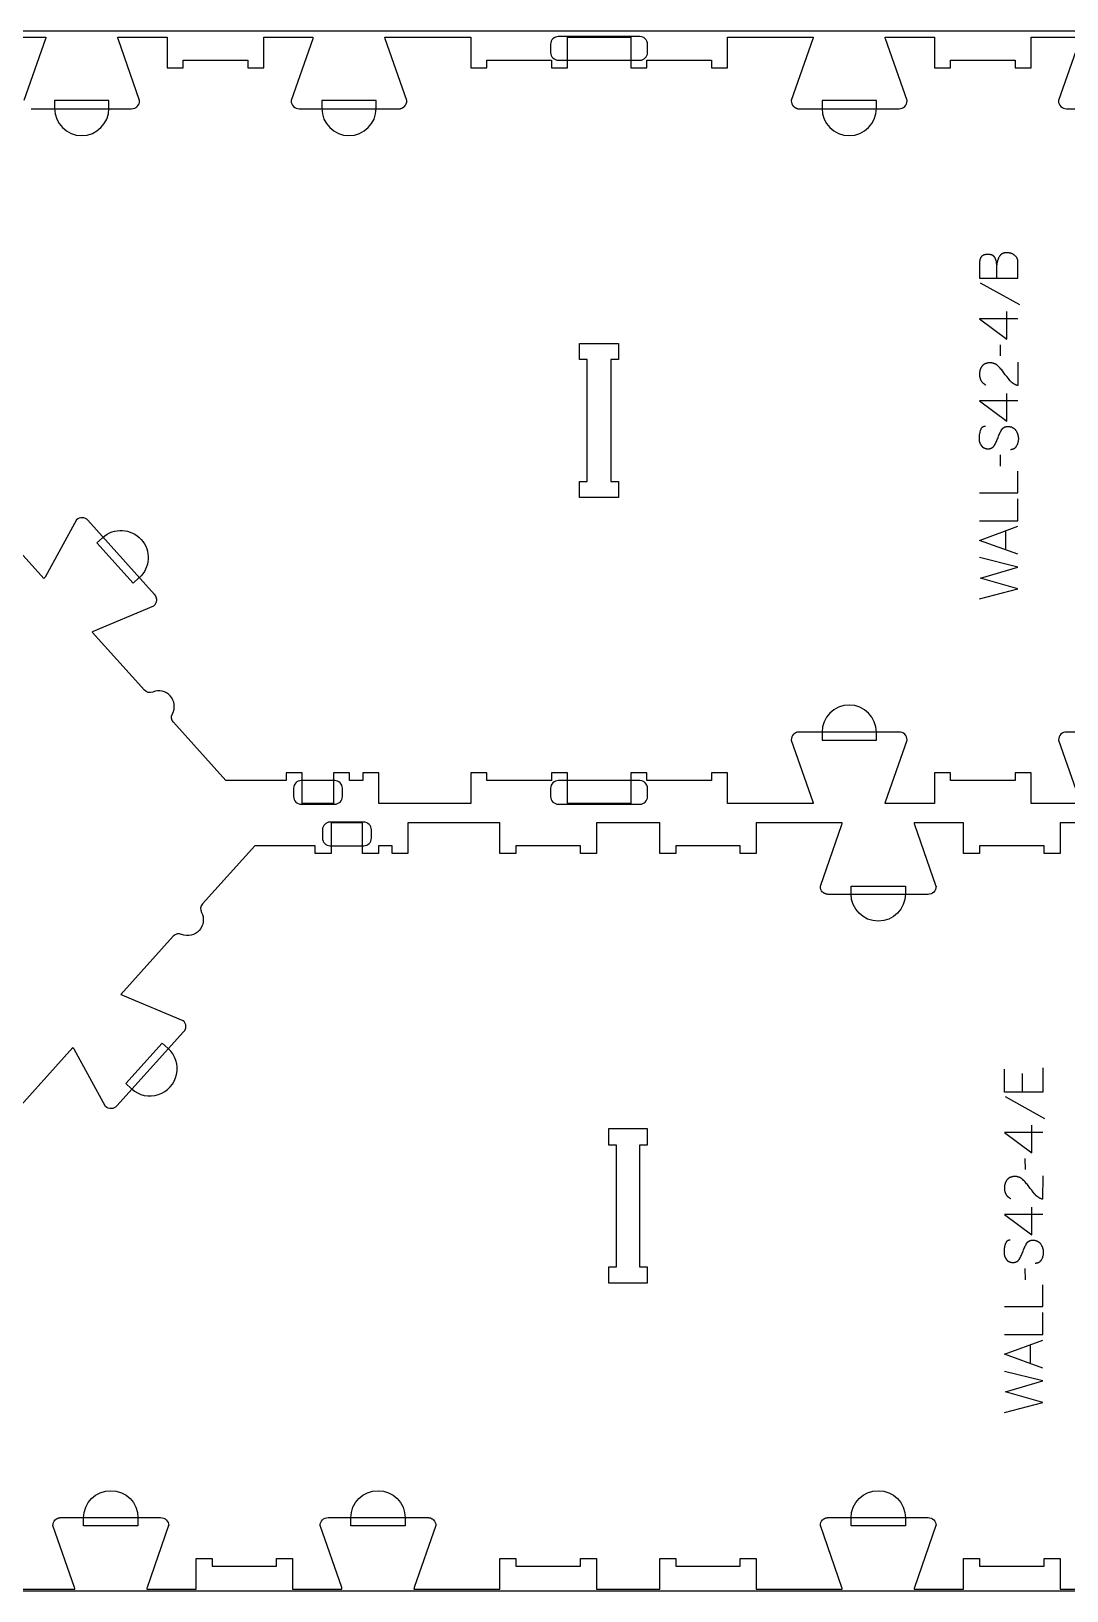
# Model space of a CAD drawing. Extents: x -10701 to -7518, y -19593 to -11999.
# Drawn here: x -9880 to -9070, y -15243 to -14023 of the extents above; entities that cross this region are included whole.
import ezdxf

# ---------------------------------------------------------------- set-up
doc = ezdxf.new("R2010")
doc.units = 0
for name, color, linetype in [('0_SHEET_SPRUCEPLY_2440X122', 1, 'CONTINUOUS'), ('1_ANYTOOL_1MMDEEP_LABELS_S', 2, 'CONTINUOUS'), ('3_ANYTOOL_CUTTHROUGH_INSID', 4, 'CONTINUOUS'), ('4_ANYTOOL_CUTTHROUGH_OUTSI', 5, 'CONTINUOUS'), ('5_ANYTOOL_HALF_MILL_9MM_IN', 3, 'CONTINUOUS')]:
    doc.layers.add(name, color=color, linetype=linetype)

msp = doc.modelspace()

# ---------------------------------------------------------------- linework, layer by layer
at = {"layer": '0_SHEET_SPRUCEPLY_2440X122'}
msp.add_lwpolyline([(-10329.7, -14023.3), (-10329.7, -15243.3), (-7889.7, -15243.3), (-7889.7, -14023.3)], close=True, dxfattribs=at)
at = {"layer": '1_ANYTOOL_1MMDEEP_LABELS_S'}
for points in [[(-9138.2, -14216.6), (-9108.2, -14216.6), (-9108.2, -14206.9), (-9108.1, -14204.4), (-9108.1, -14204.2), (-9108.1, -14204), (-9108.1, -14203.7), (-9108.1, -14203.5), (-9108.1, -14203.3), (-9108.1, -14203.1), (-9108.2, -14202.9), (-9108.2, -14202.7), (-9108.2, -14202.5), (-9108.3, -14202.3), (-9108.3, -14202.1), (-9108.4, -14201.9), (-9108.5, -14201.7), (-9108.5, -14201.5), (-9108.6, -14201.3), (-9108.7, -14201.1), (-9108.8, -14200.9), (-9108.8, -14200.8), (-9108.9, -14200.6), (-9109, -14200.4), (-9109.1, -14200.3), (-9109.3, -14200.1), (-9109.4, -14199.9), (-9109.5, -14199.8), (-9109.6, -14199.6), (-9109.8, -14199.5), (-9109.9, -14199.3), (-9110, -14199.2), (-9110.2, -14199), (-9110.4, -14198.9), (-9110.5, -14198.8), (-9110.7, -14198.6), (-9110.9, -14198.5), (-9111, -14198.4), (-9111.2, -14198.3), (-9111.4, -14198.2), (-9111.5, -14198), (-9111.7, -14197.9), (-9111.9, -14197.8), (-9112.1, -14197.7), (-9112.3, -14197.6), (-9112.4, -14197.5), (-9112.6, -14197.5), (-9112.8, -14197.4), (-9113, -14197.3), (-9113.2, -14197.2), (-9113.4, -14197.2), (-9113.6, -14197.1), (-9113.7, -14197), (-9113.9, -14197), (-9114.1, -14196.9), (-9114.3, -14196.9), (-9114.5, -14196.8), (-9114.7, -14196.8), (-9114.9, -14196.7), (-9115.1, -14196.7), (-9115.3, -14196.7), (-9115.5, -14196.6), (-9115.7, -14196.6), (-9115.9, -14196.6), (-9116.1, -14196.6), (-9116.3, -14196.6), (-9116.5, -14196.6), (-9116.7, -14196.6), (-9117, -14196.6), (-9117.2, -14196.6), (-9117.4, -14196.6), (-9117.7, -14196.6), (-9117.9, -14196.6), (-9118.2, -14196.7), (-9118.4, -14196.7), (-9118.6, -14196.7), (-9118.8, -14196.8), (-9119, -14196.9), (-9119.2, -14196.9), (-9119.4, -14197), (-9119.6, -14197), (-9119.8, -14197.1), (-9120, -14197.2), (-9120.2, -14197.3), (-9120.3, -14197.3), (-9120.4, -14197.4), (-9120.5, -14197.4), (-9120.6, -14197.5), (-9120.6, -14197.5), (-9120.7, -14197.6), (-9120.8, -14197.6), (-9120.9, -14197.7), (-9121, -14197.8), (-9121.1, -14197.8), (-9121.1, -14197.9), (-9121.2, -14197.9), (-9121.3, -14198), (-9121.4, -14198.1), (-9121.4, -14198.1), (-9121.5, -14198.2), (-9121.6, -14198.3), (-9121.7, -14198.3), (-9121.7, -14198.4), (-9121.8, -14198.5), (-9121.9, -14198.6), (-9121.9, -14198.6), (-9122.1, -14198.8), (-9122.2, -14199), (-9122.3, -14199.1), (-9122.4, -14199.3), (-9122.6, -14199.5), (-9122.8, -14199.8), (-9123, -14200.2), (-9123.2, -14200.6), (-9123.4, -14201), (-9123.5, -14201.4), (-9123.7, -14201.8), (-9123.8, -14202.2), (-9124, -14202.6), (-9124.1, -14203), (-9124.2, -14203.4), (-9124.3, -14203.9), (-9124.4, -14204.3), (-9124.5, -14204.7), (-9124.5, -14205.2), (-9124.6, -14205.6), (-9124.6, -14206.1)], [(-9124.5, -14216.6), (-9124.6, -14206.1), (-9124.7, -14205.7), (-9124.7, -14205.3), (-9124.8, -14204.9), (-9124.8, -14204.5), (-9124.9, -14204.1), (-9125, -14203.8), (-9125, -14203.4), (-9125.1, -14203), (-9125.2, -14202.7), (-9125.3, -14202.3), (-9125.5, -14202), (-9125.6, -14201.7), (-9125.7, -14201.3), (-9125.9, -14201), (-9126, -14200.7), (-9126.2, -14200.4), (-9126.2, -14200.3), (-9126.3, -14200.2), (-9126.3, -14200.1), (-9126.4, -14200.1), (-9126.4, -14200), (-9126.5, -14199.9), (-9126.5, -14199.8), (-9126.6, -14199.8), (-9126.6, -14199.7), (-9126.7, -14199.6), (-9126.7, -14199.6), (-9126.8, -14199.5), (-9126.9, -14199.4), (-9126.9, -14199.4), (-9127, -14199.3), (-9127, -14199.3), (-9127.1, -14199.2), (-9127.2, -14199.1), (-9127.2, -14199.1), (-9127.3, -14199), (-9127.4, -14199), (-9127.5, -14198.9), (-9127.5, -14198.9), (-9127.6, -14198.8), (-9127.7, -14198.8), (-9127.8, -14198.7), (-9127.8, -14198.7), (-9127.9, -14198.6), (-9128, -14198.6), (-9128.1, -14198.6), (-9128.2, -14198.5), (-9128.3, -14198.5), (-9128.3, -14198.4), (-9128.4, -14198.4), (-9128.6, -14198.3), (-9128.8, -14198.3), (-9129, -14198.2), (-9129.2, -14198.1), (-9129.4, -14198.1), (-9129.6, -14198.1), (-9129.8, -14198), (-9130, -14198), (-9130.2, -14197.9), (-9130.5, -14197.9), (-9130.7, -14197.9), (-9131, -14197.9), (-9131.2, -14197.9), (-9131.4, -14197.9), (-9131.7, -14197.9), (-9132.1, -14197.9), (-9132.3, -14197.9), (-9132.5, -14197.9), (-9132.7, -14197.9), (-9132.9, -14197.9), (-9133, -14197.9), (-9133.2, -14198), (-9133.4, -14198), (-9133.6, -14198), (-9133.7, -14198.1), (-9133.9, -14198.1), (-9134.1, -14198.1), (-9134.2, -14198.2), (-9134.4, -14198.2), (-9134.5, -14198.3), (-9134.7, -14198.3), (-9134.8, -14198.4), (-9135, -14198.4), (-9135.1, -14198.5), (-9135.3, -14198.6), (-9135.4, -14198.6), (-9135.5, -14198.7), (-9135.6, -14198.8), (-9135.8, -14198.9), (-9135.9, -14199), (-9136, -14199), (-9136.1, -14199.1), (-9136.2, -14199.2), (-9136.4, -14199.3), (-9136.5, -14199.4), (-9136.6, -14199.5), (-9136.7, -14199.6), (-9136.8, -14199.7), (-9136.8, -14199.9), (-9136.9, -14200), (-9137, -14200.1), (-9137.1, -14200.2), (-9137.2, -14200.3), (-9137.3, -14200.5), (-9137.3, -14200.6), (-9137.4, -14200.7), (-9137.5, -14200.9), (-9137.5, -14201), (-9137.6, -14201.2), (-9137.7, -14201.3), (-9137.7, -14201.5), (-9137.8, -14201.6), (-9137.8, -14201.8), (-9137.9, -14201.9), (-9137.9, -14202.1), (-9137.9, -14202.3), (-9138, -14202.4), (-9138, -14202.6), (-9138, -14202.8), (-9138.1, -14203), (-9138.1, -14203.2), (-9138.1, -14203.3), (-9138.1, -14203.5), (-9138.2, -14203.7), (-9138.2, -14204.1), (-9138.2, -14204.5), (-9138.2, -14216.6)], [(-9137.7, -14220.1), (-9106.9, -14237.2)], [(-9108.2, -14248.3), (-9138.2, -14248.2), (-9116.8, -14264.2)], [(-9116.8, -14264.2), (-9116.8, -14242.5)], [(-9122.1, -14268.5), (-9122, -14277.3)], [(-9108.2, -14282.2), (-9108.3, -14300.5), (-9108.7, -14300.4), (-9108.9, -14300.3), (-9109.2, -14300.2), (-9109.4, -14300.1), (-9109.6, -14300.1), (-9109.8, -14300), (-9110, -14299.9), (-9110.2, -14299.8), (-9110.4, -14299.7), (-9110.7, -14299.6), (-9110.9, -14299.4), (-9111.1, -14299.3), (-9111.3, -14299.2), (-9111.4, -14299.1), (-9111.6, -14299), (-9111.8, -14298.8), (-9112, -14298.7), (-9112.2, -14298.6), (-9112.4, -14298.4), (-9112.6, -14298.3), (-9112.8, -14298.1), (-9112.9, -14298), (-9113.1, -14297.8), (-9113.3, -14297.7), (-9113.4, -14297.5), (-9113.6, -14297.4), (-9113.8, -14297.2), (-9113.9, -14297), (-9114.1, -14296.8), (-9114.4, -14296.5), (-9115.6, -14295), (-9116.8, -14293.5), (-9118, -14292), (-9119.1, -14290.5), (-9119.7, -14289.7), (-9120.2, -14289), (-9120.8, -14288.3), (-9121.4, -14287.6), (-9122, -14286.9), (-9122.6, -14286.3), (-9123.2, -14285.7), (-9123.8, -14285.1), (-9124, -14284.9), (-9124.1, -14284.8), (-9124.3, -14284.6), (-9124.5, -14284.5), (-9124.6, -14284.4), (-9124.8, -14284.3), (-9125, -14284.1), (-9125.1, -14284), (-9125.3, -14283.9), (-9125.5, -14283.8), (-9125.7, -14283.7), (-9125.8, -14283.6), (-9126, -14283.5), (-9126.2, -14283.5), (-9126.4, -14283.4), (-9126.6, -14283.3), (-9126.8, -14283.2), (-9127, -14283.2), (-9127.2, -14283.1), (-9127.4, -14283), (-9127.6, -14283), (-9127.8, -14282.9), (-9128, -14282.9), (-9128.2, -14282.9), (-9128.4, -14282.8), (-9128.6, -14282.8), (-9128.8, -14282.8), (-9129.1, -14282.7), (-9129.3, -14282.7), (-9129.5, -14282.7), (-9129.7, -14282.7), (-9129.9, -14282.7), (-9130.2, -14282.7), (-9130.4, -14282.7), (-9130.7, -14282.7), (-9130.9, -14282.7), (-9131.2, -14282.8), (-9131.4, -14282.8), (-9131.6, -14282.8), (-9131.8, -14282.9), (-9132.1, -14282.9), (-9132.3, -14283), (-9132.5, -14283), (-9132.7, -14283.1), (-9132.9, -14283.1), (-9133.1, -14283.2), (-9133.3, -14283.3), (-9133.5, -14283.3), (-9133.7, -14283.4), (-9133.9, -14283.5), (-9134.1, -14283.6), (-9134.2, -14283.7), (-9134.4, -14283.8), (-9134.6, -14283.9), (-9134.7, -14284), (-9134.9, -14284.1), (-9135.1, -14284.3), (-9135.2, -14284.4), (-9135.4, -14284.5), (-9135.5, -14284.6), (-9135.7, -14284.8), (-9135.8, -14284.9), (-9135.9, -14285.1), (-9136.1, -14285.2), (-9136.2, -14285.4), (-9136.3, -14285.6), (-9136.5, -14285.7), (-9136.6, -14285.9), (-9136.7, -14286.1), (-9136.8, -14286.2), (-9136.9, -14286.4), (-9137, -14286.6), (-9137.1, -14286.8), (-9137.2, -14286.9), (-9137.3, -14287.1), (-9137.4, -14287.3), (-9137.4, -14287.5), (-9137.5, -14287.7), (-9137.6, -14287.9), (-9137.7, -14288.1), (-9137.7, -14288.3), (-9137.8, -14288.5), (-9137.8, -14288.7), (-9137.9, -14288.9), (-9137.9, -14289.1), (-9138, -14289.3), (-9138, -14289.6), (-9138, -14289.8), (-9138.1, -14290), (-9138.1, -14290.2), (-9138.1, -14290.5), (-9138.1, -14290.7), (-9138.2, -14290.9), (-9138.2, -14291.1), (-9138.2, -14291.6), (-9138.2, -14292), (-9138.2, -14292.4), (-9138.1, -14292.7), (-9138.1, -14293.1), (-9138.1, -14293.4), (-9138, -14293.7), (-9137.9, -14294.1), (-9137.9, -14294.4), (-9137.8, -14294.7), (-9137.7, -14294.8), (-9137.7, -14295), (-9137.6, -14295.1), (-9137.6, -14295.3), (-9137.5, -14295.4), (-9137.5, -14295.6), (-9137.4, -14295.7), (-9137.3, -14295.9), (-9137.3, -14296), (-9137.2, -14296.2), (-9137.1, -14296.3), (-9137.1, -14296.4), (-9137, -14296.6), (-9136.9, -14296.7), (-9136.8, -14296.8), (-9136.7, -14297), (-9136.7, -14297.1), (-9136.6, -14297.2), (-9136.5, -14297.3), (-9136.4, -14297.5), (-9136.3, -14297.6), (-9136.2, -14297.7), (-9136.1, -14297.8), (-9136, -14297.9), (-9135.9, -14298.1), (-9135.8, -14298.2), (-9135.7, -14298.3), (-9135.5, -14298.4), (-9135.4, -14298.5), (-9135.3, -14298.6), (-9135.2, -14298.7), (-9135.1, -14298.8), (-9134.8, -14299), (-9134.5, -14299.2), (-9134.3, -14299.4), (-9134, -14299.6), (-9133.7, -14299.8), (-9133.4, -14299.9), (-9133.1, -14300.1)], [(-9116.8, -14328.4), (-9116.8, -14306.7)], [(-9108.2, -14312.5), (-9138.2, -14312.4), (-9116.8, -14328.4)], [(-9133.6, -14332.5), (-9133.8, -14332.5), (-9133.9, -14332.5), (-9134, -14332.5), (-9134.1, -14332.5), (-9134.1, -14332.5), (-9134.2, -14332.5), (-9134.3, -14332.5), (-9134.4, -14332.5), (-9134.5, -14332.5), (-9134.6, -14332.6), (-9134.7, -14332.6), (-9134.7, -14332.6), (-9134.8, -14332.6), (-9134.9, -14332.6), (-9135, -14332.7), (-9135.1, -14332.7), (-9135.1, -14332.7), (-9135.2, -14332.8), (-9135.3, -14332.8), (-9135.4, -14332.8), (-9135.4, -14332.9), (-9135.5, -14332.9), (-9135.6, -14332.9), (-9135.6, -14333), (-9135.7, -14333), (-9135.8, -14333.1), (-9135.9, -14333.1), (-9135.9, -14333.1), (-9136, -14333.2), (-9136, -14333.2), (-9136.1, -14333.3), (-9136.2, -14333.3), (-9136.2, -14333.4), (-9136.3, -14333.4), (-9136.4, -14333.5), (-9136.4, -14333.6), (-9136.5, -14333.6), (-9136.5, -14333.7), (-9136.6, -14333.7), (-9136.6, -14333.8), (-9136.7, -14333.9), (-9136.7, -14333.9), (-9136.8, -14334), (-9136.8, -14334.1), (-9136.9, -14334.2), (-9136.9, -14334.2), (-9137, -14334.3), (-9137, -14334.4), (-9137.1, -14334.5), (-9137.1, -14334.5), (-9137.1, -14334.6), (-9137.2, -14334.8), (-9137.3, -14335), (-9137.4, -14335.2), (-9137.5, -14335.3), (-9137.5, -14335.5), (-9137.6, -14335.7), (-9137.8, -14336.6), (-9138, -14337.4), (-9138.2, -14338.1), (-9138.3, -14338.9), (-9138.3, -14339.3), (-9138.4, -14339.7), (-9138.4, -14340), (-9138.5, -14340.4), (-9138.5, -14340.8), (-9138.5, -14341.1), (-9138.5, -14341.5), (-9138.5, -14341.9), (-9138.5, -14342), (-9138.5, -14342.2), (-9138.5, -14342.4), (-9138.5, -14342.6), (-9138.5, -14342.8), (-9138.5, -14343), (-9138.4, -14343.2), (-9138.4, -14343.4), (-9138.4, -14343.6), (-9138.3, -14343.7), (-9138.3, -14343.9), (-9138.3, -14344.1), (-9138.2, -14344.3), (-9138.2, -14344.5), (-9138.1, -14344.6), (-9138.1, -14344.8), (-9138, -14345), (-9137.9, -14345.2), (-9137.9, -14345.3), (-9137.8, -14345.5), (-9137.7, -14345.7), (-9137.7, -14345.9), (-9137.6, -14346), (-9137.5, -14346.2), (-9137.4, -14346.3), (-9137.3, -14346.5), (-9137.2, -14346.7), (-9137.1, -14346.8), (-9137, -14347), (-9136.9, -14347.2), (-9136.8, -14347.3), (-9136.7, -14347.5), (-9136.6, -14347.6), (-9136.5, -14347.8), (-9136.3, -14347.9), (-9136.2, -14348), (-9136.1, -14348.2), (-9136, -14348.3), (-9135.8, -14348.4), (-9135.7, -14348.6), (-9135.6, -14348.7), (-9135.4, -14348.8), (-9135.3, -14348.9), (-9135.1, -14349), (-9135, -14349.1), (-9134.8, -14349.2), (-9134.6, -14349.3), (-9134.5, -14349.3), (-9134.3, -14349.4), (-9134.2, -14349.5), (-9134, -14349.5), (-9133.8, -14349.6), (-9133.6, -14349.7), (-9133.5, -14349.7), (-9133.3, -14349.8), (-9133.1, -14349.8), (-9132.9, -14349.8), (-9132.7, -14349.9), (-9132.5, -14349.9), (-9132.3, -14349.9), (-9132.1, -14349.9), (-9131.9, -14349.9), (-9131.7, -14350), (-9131.5, -14350), (-9131.3, -14350), (-9131.1, -14349.9), (-9130.9, -14349.9), (-9130.7, -14349.9), (-9130.5, -14349.9), (-9130.3, -14349.9), (-9130.1, -14349.8), (-9129.9, -14349.8), (-9129.7, -14349.7), (-9129.5, -14349.7), (-9129.3, -14349.6), (-9129.2, -14349.6), (-9129.1, -14349.5), (-9129, -14349.5), (-9128.9, -14349.4), (-9128.8, -14349.4), (-9128.7, -14349.4), (-9128.7, -14349.3), (-9128.6, -14349.3), (-9128.5, -14349.2), (-9128.4, -14349.2), (-9128.3, -14349.2), (-9128.3, -14349.1), (-9128.2, -14349.1), (-9128.1, -14349), (-9128, -14349), (-9128, -14348.9), (-9127.9, -14348.8), (-9127.8, -14348.8), (-9127.7, -14348.7), (-9127.7, -14348.7), (-9127.6, -14348.6), (-9127.5, -14348.6), (-9127.5, -14348.5), (-9127.4, -14348.4), (-9127.3, -14348.4), (-9127.2, -14348.2), (-9127.1, -14348.1), (-9127, -14347.9), (-9126.9, -14347.8), (-9126.7, -14347.6), (-9126.6, -14347.5), (-9126.5, -14347.3), (-9126.4, -14347.1), (-9126, -14346.4), (-9125.7, -14345.7), (-9125.3, -14344.9), (-9124.9, -14344.2), (-9124.6, -14343.4), (-9124.3, -14342.6), (-9123.9, -14341.8), (-9123.6, -14341), (-9123.3, -14340.1), (-9123, -14339.3), (-9122.6, -14338.5), (-9122.3, -14337.8), (-9121.9, -14337), (-9121.5, -14336.3), (-9121.1, -14335.6), (-9120.7, -14334.9), (-9120.6, -14334.7), (-9120.5, -14334.6), (-9120.4, -14334.4), (-9120.3, -14334.4), (-9120.2, -14334.3), (-9120.2, -14334.2), (-9120.1, -14334.1), (-9120, -14334.1), (-9120, -14334), (-9119.9, -14333.9), (-9119.8, -14333.9), (-9119.8, -14333.8), (-9119.7, -14333.7), (-9119.6, -14333.7), (-9119.6, -14333.6), (-9119.5, -14333.6), (-9119.4, -14333.5), (-9119.3, -14333.5), (-9119.3, -14333.4), (-9119.2, -14333.4), (-9119.1, -14333.3), (-9119, -14333.3), (-9119, -14333.2), (-9118.9, -14333.2), (-9118.8, -14333.1), (-9118.7, -14333.1), (-9118.6, -14333), (-9118.6, -14333), (-9118.5, -14333), (-9118.4, -14332.9), (-9118.3, -14332.9), (-9118.2, -14332.9), (-9118.1, -14332.8), (-9118, -14332.8), (-9117.9, -14332.8), (-9117.9, -14332.7), (-9117.8, -14332.7), (-9117.6, -14332.7), (-9117.4, -14332.6), (-9117.2, -14332.6), (-9117, -14332.5), (-9116.8, -14332.5), (-9116.6, -14332.5), (-9116.4, -14332.5), (-9116.1, -14332.5), (-9115.9, -14332.5), (-9115.7, -14332.5), (-9115.5, -14332.5), (-9115.2, -14332.5), (-9115, -14332.5), (-9114.8, -14332.6), (-9114.6, -14332.6), (-9114.3, -14332.6), (-9114.1, -14332.7), (-9113.9, -14332.7), (-9113.7, -14332.8), (-9113.5, -14332.8), (-9113.3, -14332.9), (-9113.1, -14332.9), (-9112.9, -14333), (-9112.7, -14333.1), (-9112.5, -14333.2), (-9112.4, -14333.3), (-9112.2, -14333.4), (-9112, -14333.5), (-9111.8, -14333.6), (-9111.7, -14333.7), (-9111.5, -14333.8), (-9111.3, -14333.9), (-9111.2, -14334), (-9111, -14334.1), (-9110.9, -14334.3), (-9110.7, -14334.4), (-9110.6, -14334.5), (-9110.4, -14334.7), (-9110.3, -14334.8), (-9110.2, -14335), (-9110.1, -14335.2), (-9109.9, -14335.3), (-9109.8, -14335.5), (-9109.7, -14335.7), (-9109.5, -14336), (-9109.3, -14336.4), (-9109.1, -14336.8), (-9108.9, -14337.1), (-9108.7, -14337.5), (-9108.6, -14337.9), (-9108.5, -14338.1), (-9108.4, -14338.3), (-9108.4, -14338.5), (-9108.3, -14338.7), (-9108.3, -14338.9), (-9108.2, -14339.1), (-9108.2, -14339.2), (-9108.1, -14339.4), (-9108.1, -14339.6), (-9108, -14339.8), (-9108, -14340), (-9108, -14340.2), (-9107.9, -14340.4), (-9107.9, -14340.6), (-9107.9, -14341.1), (-9107.8, -14341.5), (-9107.8, -14341.9), (-9107.8, -14342.3), (-9107.8, -14342.7), (-9107.9, -14343.1), (-9107.9, -14343.5), (-9108, -14343.9), (-9108, -14344.3), (-9108.1, -14344.7), (-9108.2, -14345.1), (-9108.3, -14345.4), (-9108.4, -14345.8), (-9108.5, -14346.2), (-9108.7, -14346.5), (-9108.8, -14346.9), (-9109, -14347.2), (-9109.2, -14347.6), (-9109.4, -14347.9), (-9109.5, -14348.1), (-9109.6, -14348.3), (-9109.7, -14348.4), (-9109.8, -14348.6), (-9109.9, -14348.7), (-9110, -14348.9), (-9110.1, -14349), (-9110.3, -14349.1), (-9110.4, -14349.3), (-9110.5, -14349.4), (-9110.6, -14349.5), (-9110.8, -14349.6), (-9110.8, -14349.7), (-9110.9, -14349.7), (-9111, -14349.8), (-9111.1, -14349.8), (-9111.1, -14349.9), (-9111.2, -14349.9), (-9111.3, -14350), (-9111.3, -14350), (-9111.4, -14350), (-9111.5, -14350.1), (-9111.6, -14350.1), (-9111.6, -14350.2), (-9111.7, -14350.2), (-9111.8, -14350.2), (-9111.9, -14350.3), (-9111.9, -14350.3), (-9112, -14350.3), (-9112.1, -14350.4), (-9112.2, -14350.4), (-9112.3, -14350.4), (-9112.4, -14350.5), (-9112.6, -14350.5), (-9112.8, -14350.5), (-9112.9, -14350.6), (-9113.1, -14350.6), (-9113.3, -14350.6), (-9113.5, -14350.7), (-9113.7, -14350.7), (-9113.9, -14350.7), (-9114, -14350.7)], [(-9122.1, -14354.7), (-9122, -14363.5)], [(-9138.2, -14384.5), (-9108.2, -14384.5), (-9108.2, -14367.4)], [(-9138.2, -14406.3), (-9108.2, -14406.3), (-9108.2, -14389.2)], [(-9108.2, -14432.5), (-9138.2, -14421.6), (-9108.2, -14410.6)], [(-9117.7, -14429), (-9117.7, -14414.1)], [(-9138.2, -14467.2), (-9108.2, -14459.5), (-9137.3, -14451.1), (-9108.2, -14442.6), (-9138.2, -14435.1)], [(-9088.7, -14834.2), (-9088.7, -14853.1), (-9118.7, -14853.1), (-9118.7, -14835.3)], [(-9104.8, -14838.5), (-9104.8, -14853.1)], [(-9118.2, -14856.6), (-9087.4, -14873.7)], [(-9097.3, -14900.7), (-9097.3, -14879)], [(-9088.7, -14884.8), (-9118.7, -14884.7), (-9097.3, -14900.7)], [(-9102.6, -14905), (-9102.5, -14913.8)], [(-9088.7, -14918.7), (-9088.8, -14937), (-9089.2, -14936.9), (-9089.4, -14936.8), (-9089.7, -14936.7), (-9089.9, -14936.7), (-9090.1, -14936.6), (-9090.3, -14936.5), (-9090.5, -14936.4), (-9090.7, -14936.3), (-9091, -14936.2), (-9091.2, -14936.1), (-9091.4, -14936), (-9091.6, -14935.8), (-9091.8, -14935.7), (-9092, -14935.6), (-9092.1, -14935.5), (-9092.3, -14935.3), (-9092.5, -14935.2), (-9092.7, -14935.1), (-9092.9, -14934.9), (-9093.1, -14934.8), (-9093.3, -14934.7), (-9093.4, -14934.5), (-9093.6, -14934.4), (-9093.8, -14934.2), (-9094, -14934), (-9094.1, -14933.9), (-9094.3, -14933.7), (-9094.4, -14933.5), (-9094.6, -14933.4), (-9094.9, -14933), (-9096.1, -14931.5), (-9097.3, -14930), (-9098.5, -14928.5), (-9099.6, -14927), (-9100.2, -14926.2), (-9100.7, -14925.5), (-9101.3, -14924.8), (-9101.9, -14924.1), (-9102.5, -14923.4), (-9103.1, -14922.8), (-9103.7, -14922.2), (-9104.3, -14921.6), (-9104.5, -14921.4), (-9104.6, -14921.3), (-9104.8, -14921.2), (-9105, -14921), (-9105.1, -14920.9), (-9105.3, -14920.8), (-9105.5, -14920.7), (-9105.6, -14920.5), (-9105.8, -14920.4), (-9106, -14920.3), (-9106.2, -14920.2), (-9106.4, -14920.1), (-9106.5, -14920.1), (-9106.7, -14920), (-9106.9, -14919.9), (-9107.1, -14919.8), (-9107.3, -14919.7), (-9107.5, -14919.7), (-9107.7, -14919.6), (-9107.9, -14919.6), (-9108.1, -14919.5), (-9108.3, -14919.4), (-9108.5, -14919.4), (-9108.7, -14919.4), (-9108.9, -14919.3), (-9109.1, -14919.3), (-9109.3, -14919.3), (-9109.6, -14919.3), (-9109.8, -14919.2), (-9110, -14919.2), (-9110.2, -14919.2), (-9110.5, -14919.2), (-9110.7, -14919.2), (-9110.9, -14919.2), (-9111.2, -14919.2), (-9111.4, -14919.3), (-9111.7, -14919.3), (-9111.9, -14919.3), (-9112.1, -14919.3), (-9112.3, -14919.4), (-9112.6, -14919.4), (-9112.8, -14919.5), (-9113, -14919.5), (-9113.2, -14919.6), (-9113.4, -14919.6), (-9113.6, -14919.7), (-9113.8, -14919.8), (-9114, -14919.9), (-9114.2, -14919.9), (-9114.4, -14920), (-9114.6, -14920.1), (-9114.7, -14920.2), (-9114.9, -14920.3), (-9115.1, -14920.4), (-9115.2, -14920.5), (-9115.4, -14920.6), (-9115.6, -14920.8), (-9115.7, -14920.9), (-9115.9, -14921), (-9116, -14921.2), (-9116.2, -14921.3), (-9116.3, -14921.4), (-9116.4, -14921.6), (-9116.6, -14921.7), (-9116.7, -14921.9), (-9116.8, -14922.1), (-9117, -14922.2), (-9117.1, -14922.4), (-9117.2, -14922.6), (-9117.3, -14922.7), (-9117.4, -14922.9), (-9117.5, -14923.1), (-9117.6, -14923.3), (-9117.7, -14923.5), (-9117.8, -14923.6), (-9117.9, -14923.8), (-9117.9, -14924), (-9118, -14924.2), (-9118.1, -14924.4), (-9118.2, -14924.6), (-9118.2, -14924.8), (-9118.3, -14925), (-9118.3, -14925.2), (-9118.4, -14925.4), (-9118.4, -14925.6), (-9118.5, -14925.9), (-9118.5, -14926.1), (-9118.6, -14926.3), (-9118.6, -14926.5), (-9118.6, -14926.7), (-9118.6, -14927), (-9118.6, -14927.2), (-9118.7, -14927.4), (-9118.7, -14927.7), (-9118.7, -14928.1), (-9118.7, -14928.5), (-9118.7, -14928.9), (-9118.6, -14929.2), (-9118.6, -14929.6), (-9118.6, -14929.9), (-9118.5, -14930.2), (-9118.4, -14930.6), (-9118.4, -14930.9), (-9118.3, -14931.2), (-9118.2, -14931.4), (-9118.2, -14931.5), (-9118.1, -14931.7), (-9118.1, -14931.8), (-9118, -14932), (-9118, -14932.1), (-9117.9, -14932.2), (-9117.8, -14932.4), (-9117.8, -14932.5), (-9117.7, -14932.7), (-9117.6, -14932.8), (-9117.6, -14932.9), (-9117.5, -14933.1), (-9117.4, -14933.2), (-9117.3, -14933.3), (-9117.2, -14933.5), (-9117.2, -14933.6), (-9117.1, -14933.7), (-9117, -14933.9), (-9116.9, -14934), (-9116.8, -14934.1), (-9116.7, -14934.2), (-9116.6, -14934.3), (-9116.5, -14934.5), (-9116.4, -14934.6), (-9116.3, -14934.7), (-9116.2, -14934.8), (-9116, -14934.9), (-9115.9, -14935), (-9115.8, -14935.1), (-9115.7, -14935.2), (-9115.6, -14935.3), (-9115.3, -14935.5), (-9115.1, -14935.7), (-9114.8, -14935.9), (-9114.5, -14936.1), (-9114.2, -14936.3), (-9113.9, -14936.5), (-9113.6, -14936.6)], [(-9097.3, -14964.9), (-9097.3, -14943.2)], [(-9088.7, -14949), (-9118.7, -14948.9), (-9097.3, -14964.9)], [(-9114.1, -14969), (-9114.3, -14969), (-9114.4, -14969), (-9114.5, -14969), (-9114.6, -14969), (-9114.6, -14969), (-9114.7, -14969), (-9114.8, -14969), (-9114.9, -14969), (-9115, -14969.1), (-9115.1, -14969.1), (-9115.2, -14969.1), (-9115.2, -14969.1), (-9115.3, -14969.1), (-9115.4, -14969.2), (-9115.5, -14969.2), (-9115.6, -14969.2), (-9115.6, -14969.2), (-9115.7, -14969.3), (-9115.8, -14969.3), (-9115.9, -14969.3), (-9115.9, -14969.4), (-9116, -14969.4), (-9116.1, -14969.4), (-9116.2, -14969.5), (-9116.2, -14969.5), (-9116.3, -14969.6), (-9116.4, -14969.6), (-9116.4, -14969.6), (-9116.5, -14969.7), (-9116.6, -14969.7), (-9116.6, -14969.8), (-9116.7, -14969.8), (-9116.7, -14969.9), (-9116.8, -14970), (-9116.9, -14970), (-9116.9, -14970.1), (-9117, -14970.1), (-9117, -14970.2), (-9117.1, -14970.3), (-9117.1, -14970.3), (-9117.2, -14970.4), (-9117.2, -14970.5), (-9117.3, -14970.5), (-9117.3, -14970.6), (-9117.4, -14970.7), (-9117.4, -14970.7), (-9117.5, -14970.8), (-9117.5, -14970.9), (-9117.6, -14971), (-9117.6, -14971.1), (-9117.7, -14971.1), (-9117.7, -14971.3), (-9117.8, -14971.5), (-9117.9, -14971.7), (-9118, -14971.9), (-9118, -14972.1), (-9118.1, -14972.3), (-9118.3, -14973.1), (-9118.5, -14973.9), (-9118.7, -14974.7), (-9118.8, -14975.4), (-9118.8, -14975.8), (-9118.9, -14976.2), (-9118.9, -14976.6), (-9119, -14976.9), (-9119, -14977.3), (-9119, -14977.6), (-9119, -14978), (-9119, -14978.4), (-9119, -14978.6), (-9119, -14978.8), (-9119, -14978.9), (-9119, -14979.1), (-9119, -14979.3), (-9119, -14979.5), (-9118.9, -14979.7), (-9118.9, -14979.9), (-9118.9, -14980.1), (-9118.8, -14980.3), (-9118.8, -14980.4), (-9118.8, -14980.6), (-9118.7, -14980.8), (-9118.7, -14981), (-9118.6, -14981.2), (-9118.6, -14981.3), (-9118.5, -14981.5), (-9118.4, -14981.7), (-9118.4, -14981.9), (-9118.3, -14982), (-9118.2, -14982.2), (-9118.2, -14982.4), (-9118.1, -14982.5), (-9118, -14982.7), (-9117.9, -14982.9), (-9117.8, -14983), (-9117.7, -14983.2), (-9117.6, -14983.3), (-9117.5, -14983.5), (-9117.4, -14983.7), (-9117.3, -14983.8), (-9117.2, -14984), (-9117.1, -14984.1), (-9117, -14984.3), (-9116.8, -14984.4), (-9116.7, -14984.6), (-9116.6, -14984.7), (-9116.5, -14984.8), (-9116.3, -14984.9), (-9116.2, -14985.1), (-9116.1, -14985.2), (-9115.9, -14985.3), (-9115.8, -14985.4), (-9115.6, -14985.5), (-9115.5, -14985.6), (-9115.3, -14985.7), (-9115.2, -14985.8), (-9115, -14985.8), (-9114.8, -14985.9), (-9114.7, -14986), (-9114.5, -14986.1), (-9114.3, -14986.1), (-9114.1, -14986.2), (-9114, -14986.2), (-9113.8, -14986.3), (-9113.6, -14986.3), (-9113.4, -14986.3), (-9113.2, -14986.4), (-9113, -14986.4), (-9112.8, -14986.4), (-9112.6, -14986.4), (-9112.4, -14986.5), (-9112.2, -14986.5), (-9112, -14986.5), (-9111.8, -14986.5), (-9111.6, -14986.5), (-9111.4, -14986.4), (-9111.2, -14986.4), (-9111, -14986.4), (-9110.8, -14986.4), (-9110.6, -14986.3), (-9110.4, -14986.3), (-9110.2, -14986.2), (-9110, -14986.2), (-9109.8, -14986.1), (-9109.7, -14986.1), (-9109.6, -14986), (-9109.5, -14986), (-9109.4, -14986), (-9109.3, -14985.9), (-9109.2, -14985.9), (-9109.2, -14985.8), (-9109.1, -14985.8), (-9109, -14985.8), (-9108.9, -14985.7), (-9108.8, -14985.7), (-9108.8, -14985.6), (-9108.7, -14985.6), (-9108.6, -14985.5), (-9108.5, -14985.5), (-9108.5, -14985.4), (-9108.4, -14985.4), (-9108.3, -14985.3), (-9108.3, -14985.2), (-9108.2, -14985.2), (-9108.1, -14985.1), (-9108, -14985.1), (-9108, -14985), (-9107.9, -14984.9), (-9107.8, -14984.9), (-9107.7, -14984.7), (-9107.6, -14984.6), (-9107.5, -14984.4), (-9107.4, -14984.3), (-9107.3, -14984.1), (-9107.1, -14984), (-9107, -14983.8), (-9106.9, -14983.6), (-9106.5, -14982.9), (-9106.2, -14982.2), (-9105.8, -14981.4), (-9105.4, -14980.7), (-9105.1, -14979.9), (-9104.8, -14979.1), (-9104.4, -14978.3), (-9104.1, -14977.5), (-9103.8, -14976.6), (-9103.5, -14975.8), (-9103.1, -14975), (-9102.8, -14974.3), (-9102.4, -14973.5), (-9102, -14972.8), (-9101.6, -14972.1), (-9101.2, -14971.4), (-9101.1, -14971.3), (-9101, -14971.1), (-9100.9, -14970.9), (-9100.8, -14970.9), (-9100.7, -14970.8), (-9100.7, -14970.7), (-9100.6, -14970.6), (-9100.5, -14970.6), (-9100.5, -14970.5), (-9100.4, -14970.4), (-9100.3, -14970.4), (-9100.3, -14970.3), (-9100.2, -14970.3), (-9100.1, -14970.2), (-9100.1, -14970.1), (-9100, -14970.1), (-9099.9, -14970), (-9099.9, -14970), (-9099.8, -14969.9), (-9099.7, -14969.9), (-9099.6, -14969.8), (-9099.5, -14969.8), (-9099.5, -14969.7), (-9099.4, -14969.7), (-9099.3, -14969.6), (-9099.2, -14969.6), (-9099.1, -14969.5), (-9099.1, -14969.5), (-9099, -14969.5), (-9098.9, -14969.4), (-9098.8, -14969.4), (-9098.7, -14969.4), (-9098.6, -14969.3), (-9098.5, -14969.3), (-9098.5, -14969.3), (-9098.4, -14969.2), (-9098.3, -14969.2), (-9098.1, -14969.2), (-9097.9, -14969.1), (-9097.7, -14969.1), (-9097.5, -14969.1), (-9097.3, -14969), (-9097.1, -14969), (-9096.9, -14969), (-9096.7, -14969), (-9096.4, -14969), (-9096.2, -14969), (-9096, -14969), (-9095.8, -14969), (-9095.5, -14969), (-9095.3, -14969.1), (-9095.1, -14969.1), (-9094.9, -14969.1), (-9094.6, -14969.2), (-9094.4, -14969.2), (-9094.2, -14969.3), (-9094, -14969.3), (-9093.8, -14969.4), (-9093.6, -14969.5), (-9093.4, -14969.5), (-9093.2, -14969.6), (-9093, -14969.7), (-9092.9, -14969.8), (-9092.7, -14969.9), (-9092.5, -14970), (-9092.3, -14970.1), (-9092.2, -14970.2), (-9092, -14970.3), (-9091.8, -14970.4), (-9091.7, -14970.5), (-9091.5, -14970.6), (-9091.4, -14970.8), (-9091.2, -14970.9), (-9091.1, -14971.1), (-9091, -14971.2), (-9090.8, -14971.4), (-9090.7, -14971.5), (-9090.6, -14971.7), (-9090.4, -14971.8), (-9090.3, -14972), (-9090.2, -14972.2), (-9090, -14972.6), (-9089.8, -14972.9), (-9089.6, -14973.3), (-9089.4, -14973.7), (-9089.2, -14974), (-9089.1, -14974.4), (-9089, -14974.6), (-9088.9, -14974.8), (-9088.9, -14975), (-9088.8, -14975.2), (-9088.8, -14975.4), (-9088.7, -14975.6), (-9088.7, -14975.8), (-9088.6, -14976), (-9088.6, -14976.2), (-9088.5, -14976.4), (-9088.5, -14976.6), (-9088.5, -14976.8), (-9088.4, -14977), (-9088.4, -14977.2), (-9088.4, -14977.6), (-9088.4, -14978), (-9088.3, -14978.4), (-9088.3, -14978.8), (-9088.4, -14979.2), (-9088.4, -14979.6), (-9088.4, -14980), (-9088.5, -14980.4), (-9088.5, -14980.8), (-9088.6, -14981.2), (-9088.7, -14981.6), (-9088.8, -14981.9), (-9088.9, -14982.3), (-9089, -14982.7), (-9089.2, -14983), (-9089.3, -14983.4), (-9089.5, -14983.8), (-9089.7, -14984.1), (-9089.9, -14984.4), (-9090, -14984.6), (-9090.1, -14984.8), (-9090.2, -14984.9), (-9090.3, -14985.1), (-9090.4, -14985.2), (-9090.5, -14985.4), (-9090.6, -14985.5), (-9090.8, -14985.6), (-9090.9, -14985.8), (-9091, -14985.9), (-9091.1, -14986), (-9091.3, -14986.1), (-9091.3, -14986.2), (-9091.4, -14986.2), (-9091.5, -14986.3), (-9091.6, -14986.3), (-9091.6, -14986.4), (-9091.7, -14986.4), (-9091.8, -14986.5), (-9091.8, -14986.5), (-9091.9, -14986.5), (-9092, -14986.6), (-9092.1, -14986.6), (-9092.1, -14986.7), (-9092.2, -14986.7), (-9092.3, -14986.7), (-9092.4, -14986.8), (-9092.4, -14986.8), (-9092.5, -14986.8), (-9092.6, -14986.9), (-9092.7, -14986.9), (-9092.8, -14986.9), (-9092.9, -14987), (-9093.1, -14987), (-9093.3, -14987.1), (-9093.4, -14987.1), (-9093.6, -14987.1), (-9093.8, -14987.1), (-9094, -14987.2), (-9094.2, -14987.2), (-9094.4, -14987.2), (-9094.6, -14987.2)], [(-9102.6, -14991.2), (-9102.5, -15000)], [(-9118.7, -15021), (-9088.7, -15021), (-9088.7, -15003.9)], [(-9118.7, -15042.8), (-9088.7, -15042.8), (-9088.7, -15025.7)], [(-9088.7, -15069), (-9118.7, -15058.1), (-9088.7, -15047.1)], [(-9098.2, -15065.5), (-9098.2, -15050.6)], [(-9118.7, -15103.7), (-9088.7, -15096), (-9117.8, -15087.6), (-9088.7, -15079.1), (-9118.7, -15071.6)]]:
    msp.add_lwpolyline(points, dxfattribs=at)
at = {"layer": '3_ANYTOOL_CUTTHROUGH_INSID', "color": 4}
for points in [[(-9450.6, -14267.5), (-9420.3, -14267.5), (-9420.3, -14280), (-9426.3, -14280), (-9426.3, -14375.5), (-9420.3, -14375.5), (-9420.3, -14388), (-9450.8, -14388), (-9450.8, -14375.5), (-9444.8, -14375.5), (-9444.8, -14280), (-9450.8, -14280), (-9450.8, -14267.5)], [(-9427.9, -15002.5), (-9397.7, -15002.5), (-9397.7, -14990), (-9403.7, -14990), (-9403.7, -14894.5), (-9397.7, -14894.5), (-9397.7, -14882), (-9428.2, -14882), (-9428.2, -14894.5), (-9422.2, -14894.5), (-9422.2, -14990), (-9428.2, -14990), (-9428.2, -15002.5)]]:
    msp.add_lwpolyline(points, close=True, dxfattribs=at)
at = {"layer": '4_ANYTOOL_CUTTHROUGH_OUTSI', "color": 5}
for points in [[(-9935.3, -14028), (-9868.2, -14028), (-9868.2, -14028, -0.061467), (-9868.4, -14029.3), (-9885.3, -14077.6)], [(-9879.7, -14083.9), (-9879.5, -14083.9), (-9879.4, -14084), (-9879.2, -14084), (-9879.1, -14084), (-9801.1, -14084, 0.414214), (-9794.8, -14077.7), (-9794.8, -14077.7), (-9794.8, -14077.6), (-9811.7, -14029.3), (-9811.7, -14029.3, -0.061485), (-9811.9, -14028), (-9773.3, -14028), (-9773.3, -14052), (-9760.8, -14052), (-9760.8, -14046), (-9710.3, -14046), (-9710.3, -14052), (-9697.8, -14052), (-9697.8, -14028), (-9659.3, -14028), (-9659.3, -14028, -0.061485), (-9659.5, -14029.3), (-9676.4, -14077.6), (-9676.4, -14077.7), (-9676.4, -14077.7), (-9676.4, -14077.7, 0.414214), (-9670.1, -14084), (-9592.1, -14084), (-9592, -14084), (-9591.8, -14084), (-9591.7, -14083.9), (-9591.5, -14083.9), (-9591.4, -14083.9), (-9591.2, -14083.9), (-9591.1, -14083.9), (-9590.9, -14083.8), (-9590.8, -14083.8), (-9590.6, -14083.8), (-9590.5, -14083.7), (-9590.3, -14083.7), (-9590.2, -14083.6), (-9590, -14083.6), (-9589.9, -14083.5), (-9589.8, -14083.5), (-9589.6, -14083.4), (-9589.5, -14083.4), (-9589.3, -14083.3), (-9589.2, -14083.2), (-9589.1, -14083.1), (-9588.9, -14083.1), (-9588.8, -14083), (-9588.7, -14082.9), (-9588.5, -14082.8), (-9588.4, -14082.7), (-9588.3, -14082.6), (-9588.2, -14082.5), (-9588.1, -14082.4), (-9587.9, -14082.3), (-9587.8, -14082.2), (-9587.7, -14082.1, 0.198912), (-9585.9, -14077.7), (-9585.9, -14077.7), (-9585.9, -14077.6), (-9602.8, -14029.3), (-9602.8, -14029.3, -0.061485), (-9603, -14028), (-9585.6, -14028), (-9535.8, -14028), (-9535.8, -14052), (-9523.3, -14052), (-9523.3, -14046), (-9472.8, -14046), (-9472.8, -14052), (-9460.3, -14052), (-9460.3, -14028), (-9410.8, -14028), (-9410.8, -14052), (-9398.3, -14052), (-9398.3, -14046), (-9347.8, -14046), (-9347.8, -14052), (-9335.3, -14052), (-9335.3, -14028), (-9268.2, -14028), (-9268.2, -14028, -0.061485), (-9268.4, -14029.3), (-9285.3, -14077.6), (-9285.3, -14077.7), (-9285.3, -14077.7), (-9285.3, -14077.7, 0.198912), (-9283.5, -14082.1), (-9283.4, -14082.2), (-9283.3, -14082.3), (-9283.1, -14082.4), (-9283, -14082.5), (-9282.9, -14082.6), (-9282.8, -14082.7), (-9282.7, -14082.8), (-9282.5, -14082.9), (-9282.4, -14083), (-9282.3, -14083.1), (-9282.1, -14083.1), (-9282, -14083.2), (-9281.9, -14083.3), (-9281.7, -14083.4), (-9281.6, -14083.4), (-9281.4, -14083.5), (-9281.3, -14083.5), (-9281.2, -14083.6), (-9281, -14083.6), (-9280.9, -14083.7), (-9280.7, -14083.7), (-9280.6, -14083.8), (-9280.4, -14083.8), (-9280.3, -14083.8), (-9280.1, -14083.9), (-9280, -14083.9), (-9279.8, -14083.9), (-9279.7, -14083.9), (-9279.5, -14083.9), (-9279.4, -14084), (-9279.2, -14084), (-9279.1, -14084), (-9201.1, -14084, 0.414214), (-9194.8, -14077.7), (-9194.8, -14077.7), (-9194.8, -14077.6), (-9211.7, -14029.3), (-9211.7, -14029.3, -0.061485), (-9211.9, -14028), (-9173.3, -14028), (-9173.3, -14052), (-9160.8, -14052), (-9160.8, -14046), (-9110.3, -14046), (-9110.3, -14052), (-9097.8, -14052), (-9097.8, -14028), (-9059.3, -14028)], [(-9059.5, -14029.3), (-9076.4, -14077.6), (-9076.4, -14077.7), (-9076.4, -14077.7), (-9076.4, -14077.7, 0.414214), (-9070.1, -14084), (-8992.1, -14084)], [(-9059.3, -14627.5), (-9097.8, -14627.5), (-9097.8, -14603.5), (-9110.3, -14603.5), (-9110.3, -14609.5), (-9160.8, -14609.5), (-9160.8, -14603.5), (-9173.3, -14603.5), (-9173.3, -14627.5), (-9211.9, -14627.5), (-9211.9, -14627.5, -0.061485), (-9211.7, -14626.1), (-9194.8, -14577.8), (-9194.8, -14577.8), (-9194.8, -14577.7), (-9194.8, -14577.7, 0.414214), (-9201.1, -14571.5), (-9279.1, -14571.5), (-9279.2, -14571.5), (-9279.4, -14571.5), (-9279.5, -14571.5), (-9279.7, -14571.5), (-9279.8, -14571.5), (-9280, -14571.5), (-9280.1, -14571.5), (-9280.3, -14571.6), (-9280.4, -14571.6), (-9280.6, -14571.6), (-9280.7, -14571.7), (-9280.9, -14571.7), (-9281, -14571.8), (-9281.2, -14571.8), (-9281.3, -14571.9), (-9281.4, -14571.9), (-9281.6, -14572), (-9281.7, -14572.1), (-9281.9, -14572.1), (-9282, -14572.2), (-9282.1, -14572.3), (-9282.3, -14572.4), (-9282.4, -14572.4), (-9282.5, -14572.5), (-9282.7, -14572.6), (-9282.8, -14572.7), (-9282.9, -14572.8), (-9283, -14572.9), (-9283.1, -14573), (-9283.3, -14573.1), (-9283.4, -14573.2), (-9283.5, -14573.3, 0.198912), (-9285.3, -14577.7), (-9285.3, -14577.8), (-9285.3, -14577.8), (-9268.4, -14626.1), (-9268.4, -14626.1, -0.061485), (-9268.2, -14627.5), (-9285.6, -14627.5), (-9335.3, -14627.5), (-9335.3, -14603.5), (-9347.8, -14603.5), (-9347.8, -14609.5), (-9398.3, -14609.5), (-9398.3, -14603.5), (-9410.8, -14603.5), (-9410.8, -14627.5), (-9460.3, -14627.5), (-9460.3, -14603.5), (-9472.8, -14603.5), (-9472.8, -14609.5), (-9523.3, -14609.5), (-9523.3, -14603.5), (-9535.8, -14603.5), (-9535.8, -14627.5), (-9585.6, -14627.5), (-9607.7, -14627.5), (-9607.7, -14603.5), (-9620.2, -14603.5), (-9620.2, -14609.5), (-9630.7, -14609.5), (-9630.7, -14603.5), (-9643.2, -14603.5), (-9643.2, -14627.5), (-9667.7, -14627.5), (-9667.7, -14603.5), (-9680.2, -14603.5), (-9680.2, -14609.5), (-9727.4, -14609.5), (-9727.4, -14609.5), (-9768.4, -14563.9, -0.317837), (-9769.2, -14557.3, 0.707107), (-9784.6, -14540.2, -0.317837), (-9791.1, -14538.7), (-9832, -14493.3, -0.061485), (-9830.8, -14492.5), (-9783.7, -14472.8), (-9783.6, -14472.7), (-9783.6, -14472.7), (-9783.6, -14472.7, 0.198912), (-9781.5, -14468.4), (-9781.5, -14468.3), (-9781.5, -14468.1), (-9781.5, -14467.9), (-9781.5, -14467.8), (-9781.5, -14467.6), (-9781.5, -14467.5), (-9781.6, -14467.3), (-9781.6, -14467.2), (-9781.6, -14467), (-9781.6, -14466.9), (-9781.7, -14466.7), (-9781.7, -14466.6), (-9781.7, -14466.4), (-9781.8, -14466.3), (-9781.8, -14466.1), (-9781.9, -14466), (-9781.9, -14465.8), (-9782, -14465.7), (-9782, -14465.6), (-9782.1, -14465.4), (-9782.2, -14465.3), (-9782.3, -14465.1), (-9782.3, -14465), (-9782.4, -14464.9), (-9782.5, -14464.7), (-9782.6, -14464.6), (-9782.7, -14464.5), (-9782.7, -14464.4), (-9782.8, -14464.2), (-9782.9, -14464.1), (-9783, -14464), (-9783.1, -14463.9), (-9835.3, -14405.9, 0.414214), (-9844.1, -14405.5), (-9844.2, -14405.5), (-9844.2, -14405.5), (-9868.8, -14450.4), (-9868.8, -14450.4, -0.061485), (-9869.6, -14451.5), (-9962.4, -14348.4, -0.061485)], [(-8992.1, -14571.5), (-9070.1, -14571.5, 0.414214), (-9076.4, -14577.7), (-9076.4, -14577.8), (-9076.4, -14577.8), (-9059.5, -14626.1)], [(-9036.6, -14642.5), (-9075.2, -14642.5), (-9075.2, -14666.5), (-9087.7, -14666.5), (-9087.7, -14660.5), (-9138.2, -14660.5), (-9138.2, -14666.5), (-9150.7, -14666.5), (-9150.7, -14642.5), (-9189.3, -14642.5), (-9189.3, -14642.5, 0.061485), (-9189, -14643.9), (-9172.2, -14692.2), (-9172.1, -14692.2), (-9172.1, -14692.2), (-9172.1, -14692.2, -0.414214), (-9178.4, -14698.5), (-9256.4, -14698.5), (-9256.5, -14698.5), (-9256.7, -14698.5), (-9256.8, -14698.5), (-9257, -14698.5), (-9257.1, -14698.4), (-9257.3, -14698.4), (-9257.4, -14698.4), (-9257.6, -14698.4), (-9257.7, -14698.3), (-9257.9, -14698.3), (-9258, -14698.3), (-9258.2, -14698.2), (-9258.3, -14698.2), (-9258.5, -14698.1), (-9258.6, -14698.1), (-9258.8, -14698), (-9258.9, -14697.9), (-9259.1, -14697.9), (-9259.2, -14697.8), (-9259.3, -14697.7), (-9259.5, -14697.7), (-9259.6, -14697.6), (-9259.7, -14697.5), (-9259.9, -14697.4), (-9260, -14697.3), (-9260.1, -14697.2), (-9260.2, -14697.2), (-9260.4, -14697.1), (-9260.5, -14697), (-9260.6, -14696.9), (-9260.7, -14696.8), (-9260.8, -14696.7, -0.198912), (-9262.6, -14692.2), (-9262.6, -14692.2), (-9262.6, -14692.2), (-9245.7, -14643.9), (-9245.7, -14643.9, 0.061485), (-9245.5, -14642.5), (-9262.9, -14642.5), (-9312.7, -14642.5), (-9312.7, -14666.5), (-9325.2, -14666.5), (-9325.2, -14660.5), (-9375.7, -14660.5), (-9375.7, -14666.5), (-9388.2, -14666.5), (-9388.2, -14642.5), (-9437.7, -14642.5), (-9437.7, -14666.5), (-9450.2, -14666.5), (-9450.2, -14660.5), (-9500.7, -14660.5), (-9500.7, -14666.5), (-9513.2, -14666.5), (-9513.2, -14642.5), (-9562.9, -14642.5), (-9585, -14642.5), (-9585, -14666.5), (-9597.5, -14666.5), (-9597.5, -14660.5), (-9608, -14660.5), (-9608, -14666.5), (-9620.5, -14666.5), (-9620.5, -14642.5), (-9645, -14642.5), (-9645, -14642.5), (-9645, -14666.5), (-9657.5, -14666.5), (-9657.5, -14660.5), (-9704.7, -14660.5), (-9745.7, -14706), (-9745.7, -14706, 0.317837), (-9746.5, -14712.6, -0.707107), (-9762, -14729.8, 0.317837), (-9768.5, -14731.2), (-9809.4, -14776.7, 0.061485), (-9808.2, -14777.4), (-9761, -14797.2), (-9761, -14797.2), (-9760.9, -14797.2), (-9760.9, -14797.2, -0.198912), (-9758.9, -14801.5), (-9758.9, -14801.7), (-9758.9, -14801.8), (-9758.9, -14802), (-9758.9, -14802.1), (-9758.9, -14802.3), (-9758.9, -14802.4), (-9758.9, -14802.6), (-9758.9, -14802.8), (-9758.9, -14802.9), (-9759, -14803.1), (-9759, -14803.2), (-9759, -14803.4), (-9759.1, -14803.5), (-9759.1, -14803.7), (-9759.2, -14803.8), (-9759.2, -14804), (-9759.3, -14804.1), (-9759.3, -14804.2), (-9759.4, -14804.4), (-9759.4, -14804.5), (-9759.5, -14804.7), (-9759.6, -14804.8), (-9759.7, -14804.9), (-9759.7, -14805.1), (-9759.8, -14805.2), (-9759.9, -14805.3), (-9760, -14805.5), (-9760.1, -14805.6), (-9760.2, -14805.7), (-9760.3, -14805.8), (-9760.4, -14805.9), (-9760.5, -14806.1), (-9812.7, -14864, -0.414214), (-9821.5, -14864.5), (-9821.5, -14864.5), (-9821.5, -14864.4), (-9846.1, -14819.6), (-9846.1, -14819.6, 0.061485), (-9847, -14818.4), (-9939.8, -14921.5, 0.061485)], [(-9912.7, -15242), (-9845.5, -15242), (-9845.5, -15242, 0.061467), (-9845.7, -15240.6), (-9862.6, -15192.3), (-9862.6, -15192.3), (-9862.6, -15192.2), (-9862.6, -15192.2, -0.198912), (-9860.8, -15187.8), (-9860.7, -15187.7), (-9860.6, -15187.6), (-9860.5, -15187.5), (-9860.4, -15187.4), (-9860.2, -15187.3), (-9860.1, -15187.2), (-9860, -15187.1), (-9859.9, -15187), (-9859.7, -15187), (-9859.6, -15186.9), (-9859.5, -15186.8), (-9859.3, -15186.7), (-9859.2, -15186.7), (-9859.1, -15186.6), (-9858.9, -15186.5), (-9858.8, -15186.5), (-9858.6, -15186.4), (-9858.5, -15186.3), (-9858.3, -15186.3), (-9858.2, -15186.3), (-9858, -15186.2), (-9857.9, -15186.2), (-9857.7, -15186.1), (-9857.6, -15186.1), (-9857.4, -15186.1), (-9857.3, -15186.1), (-9857.1, -15186), (-9857, -15186), (-9856.8, -15186), (-9856.7, -15186), (-9856.5, -15186), (-9856.4, -15186), (-9778.4, -15186, -0.414214), (-9772.1, -15192.2), (-9772.1, -15192.3), (-9772.2, -15192.3), (-9789, -15240.6), (-9789, -15240.6, 0.061485), (-9789.3, -15242), (-9750.7, -15242), (-9750.7, -15218), (-9738.2, -15218), (-9738.2, -15224), (-9687.7, -15224), (-9687.7, -15218), (-9675.2, -15218), (-9675.2, -15242), (-9636.6, -15242), (-9636.6, -15242, 0.061485), (-9636.8, -15240.6), (-9653.7, -15192.3), (-9653.7, -15192.3), (-9653.7, -15192.2), (-9653.7, -15192.2, -0.414214), (-9647.5, -15186), (-9569.5, -15186), (-9569.3, -15186), (-9569.2, -15186), (-9569, -15186), (-9568.9, -15186), (-9568.7, -15186), (-9568.6, -15186.1), (-9568.4, -15186.1), (-9568.3, -15186.1), (-9568.1, -15186.1), (-9568, -15186.2), (-9567.8, -15186.2), (-9567.7, -15186.3), (-9567.5, -15186.3), (-9567.4, -15186.3), (-9567.2, -15186.4), (-9567.1, -15186.5), (-9566.9, -15186.5), (-9566.8, -15186.6), (-9566.7, -15186.7), (-9566.5, -15186.7), (-9566.4, -15186.8), (-9566.3, -15186.9), (-9566.1, -15187), (-9566, -15187), (-9565.9, -15187.1), (-9565.7, -15187.2), (-9565.6, -15187.3), (-9565.5, -15187.4), (-9565.4, -15187.5), (-9565.3, -15187.6), (-9565.2, -15187.7), (-9565.1, -15187.8, -0.198912), (-9563.2, -15192.2), (-9563.2, -15192.3), (-9563.2, -15192.3), (-9580.1, -15240.6), (-9580.1, -15240.6, 0.061485), (-9580.4, -15242), (-9562.9, -15242), (-9513.2, -15242), (-9513.2, -15218), (-9500.7, -15218), (-9500.7, -15224), (-9450.2, -15224), (-9450.2, -15218), (-9437.7, -15218), (-9437.7, -15242), (-9388.2, -15242), (-9388.2, -15218), (-9375.7, -15218), (-9375.7, -15224), (-9325.2, -15224), (-9325.2, -15218), (-9312.7, -15218), (-9312.7, -15242), (-9262.9, -15242), (-9245.5, -15242), (-9245.5, -15242, 0.061485), (-9245.7, -15240.6), (-9262.6, -15192.3), (-9262.6, -15192.3), (-9262.6, -15192.2), (-9262.6, -15192.2, -0.198912), (-9260.8, -15187.8), (-9260.7, -15187.7), (-9260.6, -15187.6), (-9260.5, -15187.5), (-9260.4, -15187.4), (-9260.2, -15187.3), (-9260.1, -15187.2), (-9260, -15187.1), (-9259.9, -15187), (-9259.7, -15187), (-9259.6, -15186.9), (-9259.5, -15186.8), (-9259.3, -15186.7), (-9259.2, -15186.7), (-9259.1, -15186.6), (-9258.9, -15186.5), (-9258.8, -15186.5), (-9258.6, -15186.4), (-9258.5, -15186.3), (-9258.3, -15186.3), (-9258.2, -15186.3), (-9258, -15186.2), (-9257.9, -15186.2), (-9257.7, -15186.1), (-9257.6, -15186.1), (-9257.4, -15186.1), (-9257.3, -15186.1), (-9257.1, -15186), (-9257, -15186), (-9256.8, -15186), (-9256.7, -15186), (-9256.5, -15186), (-9256.4, -15186), (-9178.4, -15186, -0.414214), (-9172.1, -15192.2), (-9172.1, -15192.3), (-9172.2, -15192.3), (-9189, -15240.6), (-9189, -15240.6, 0.061485), (-9189.3, -15242), (-9150.7, -15242), (-9150.7, -15218), (-9138.2, -15218), (-9138.2, -15224), (-9087.7, -15224), (-9087.7, -15218), (-9075.2, -15218), (-9075.2, -15242), (-9036.6, -15242)]]:
    msp.add_lwpolyline(points, format="xyb", dxfattribs=at)
at = {"layer": '5_ANYTOOL_HALF_MILL_9MM_IN', "color": 3}
for points in [[(-9467.5, -14027.5, 0.414214), (-9473.5, -14033.5), (-9473.5, -14040, 0.414214), (-9467.5, -14046), (-9403.7, -14046, 0.414214), (-9397.7, -14040), (-9397.7, -14033.5, 0.414214), (-9403.7, -14027.5)], [(-9861.3, -14083.7, 1), (-9818.8, -14083.7), (-9818.8, -14083.5), (-9818.8, -14077.5), (-9861.3, -14077.5), (-9861.3, -14083.5), (-9861.3, -14083.7)], [(-9652.4, -14083.7, 1), (-9609.9, -14083.7), (-9609.9, -14083.5), (-9609.9, -14077.5), (-9652.4, -14077.5), (-9652.4, -14083.5), (-9652.4, -14083.7)], [(-9261.3, -14083.7, 1), (-9218.8, -14083.7), (-9218.8, -14083.5), (-9218.8, -14077.5), (-9261.3, -14077.5), (-9261.3, -14083.5), (-9261.3, -14083.7)], [(-9823.6, -14419.3, -1), (-9795.2, -14450.9), (-9795.4, -14451), (-9799.8, -14455.1), (-9828.3, -14423.5), (-9823.8, -14419.5), (-9823.6, -14419.3)], [(-9218.8, -14571.7, 1), (-9261.3, -14571.7), (-9261.3, -14572), (-9261.3, -14578), (-9218.8, -14578), (-9218.8, -14572), (-9218.8, -14571.7)], [(-9668.5, -14609.5, 0.414214), (-9674.5, -14615.5), (-9674.5, -14622, 0.414214), (-9668.5, -14628), (-9642.3, -14628, 0.414214), (-9636.3, -14622), (-9636.3, -14615.5, 0.414214), (-9642.3, -14609.5)], [(-9467.5, -14609.5, 0.414214), (-9473.5, -14615.5), (-9473.5, -14622, 0.414214), (-9467.5, -14628), (-9403.7, -14628, 0.414214), (-9397.7, -14622), (-9397.7, -14615.5, 0.414214), (-9403.7, -14609.5)], [(-9645.9, -14642, 0.414214), (-9651.9, -14648), (-9651.9, -14654.5, 0.414214), (-9645.9, -14660.5), (-9619.6, -14660.5, 0.414214), (-9613.6, -14654.5), (-9613.6, -14648, 0.414214), (-9619.6, -14642)], [(-9196.1, -14698.2, -1), (-9238.6, -14698.2), (-9238.6, -14698), (-9238.6, -14692), (-9196.1, -14692), (-9196.1, -14698), (-9196.1, -14698.2)], [(-9801, -14850.7, 1), (-9772.5, -14819.1), (-9772.7, -14818.9), (-9777.2, -14814.9), (-9805.6, -14846.5), (-9801.1, -14850.5), (-9801, -14850.7)], [(-9838.6, -15186.2, -1), (-9796.1, -15186.2), (-9796.1, -15186.5), (-9796.1, -15192.5), (-9838.6, -15192.5), (-9838.6, -15186.5), (-9838.6, -15186.2)], [(-9629.7, -15186.2, -1), (-9587.2, -15186.2), (-9587.2, -15186.5), (-9587.2, -15192.5), (-9629.7, -15192.5), (-9629.7, -15186.5), (-9629.7, -15186.2)], [(-9238.6, -15186.2, -1), (-9196.1, -15186.2), (-9196.1, -15186.5), (-9196.1, -15192.5), (-9238.6, -15192.5), (-9238.6, -15186.5), (-9238.6, -15186.2)]]:
    msp.add_lwpolyline(points, format="xyb", close=True, dxfattribs=at)

doc.saveas('drawing.dxf')
